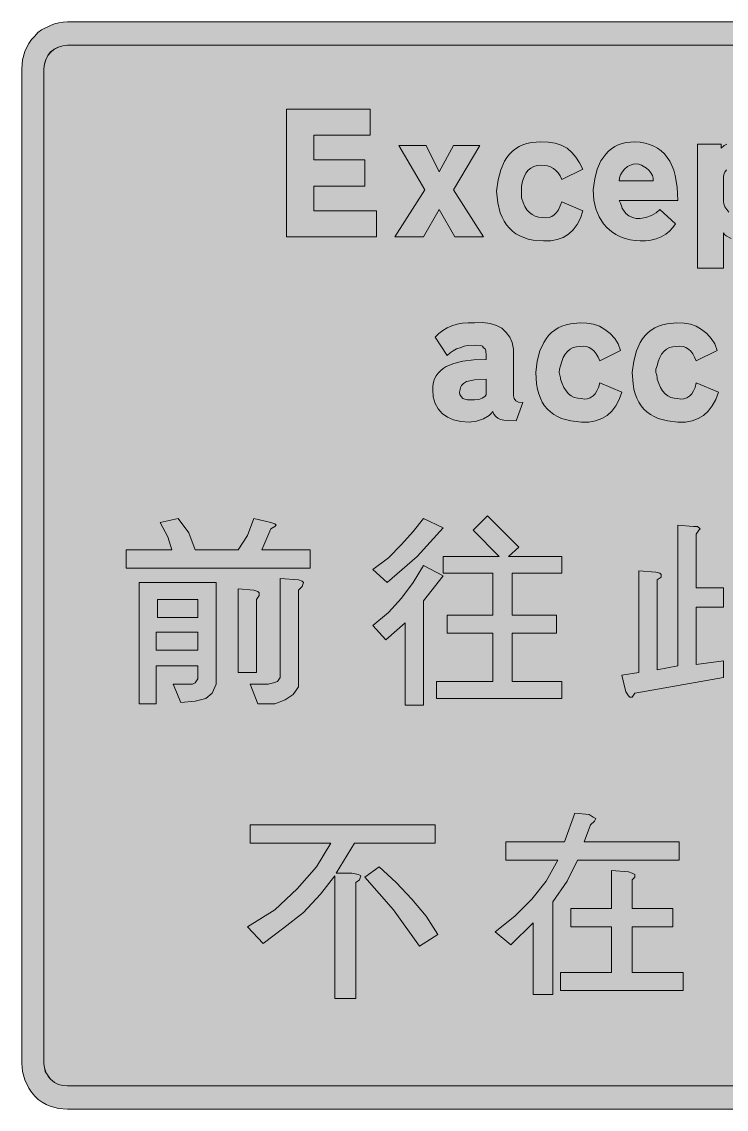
# Model space of a CAD drawing. Header units: metres. Extents: x 125 to 444, y 12 to 262.
# Drawn here: x 124.9 to 286.9, y 11.8 to 262 of the extents above; entities that cross this region are included whole.
import ezdxf

# ---------------------------------------------------------------- set-up
doc = ezdxf.new("R2010")
doc.units = ezdxf.units.M
doc.layers.add('FILL_BLACK_000000', color=7, linetype='Continuous', true_color=0x000000)
doc.layers.add('FILL_WHITE_FFFFFF', color=7, linetype='Continuous', true_color=0xffffff)

msp = doc.modelspace()

# ---------------------------------------------------------------- hatches: boundary and pattern name
at = {"layer": 'FILL_BLACK_000000', "true_color": 0x000000}
h = msp.add_hatch(color=7, dxfattribs=at)
h.dxf.hatch_style = 1
h.paths.add_polyline_path([(434.79, 261.9), (435.69, 261.73), (436.59, 261.45), (437.49, 261.06), (439.51, 260.08), (440.36, 259.46), (441.09, 258.66), (441.93, 257.93), (442.63, 257.08), (443.16, 256.13), (443.49, 255.06), (443.88, 254.16), (444.17, 253.22), (444.33, 252.23), (444.39, 251.16), (444.39, 22.26), (444.21, 20.41), (443.64, 18.51), (443.19, 17.55), (442.62, 16.61), (441.92, 15.67), (441.09, 14.76), (440.36, 14.09), (439.51, 13.48), (438.56, 12.99), (437.49, 12.66), (436.59, 12.27), (435.69, 11.98), (434.79, 11.82), (433.89, 11.76), (135.39, 11.76), (133.37, 11.93), (131.42, 12.47), (130.47, 12.89), (129.57, 13.41), (128.7, 14.03), (127.89, 14.76), (127.16, 15.67), (126.54, 16.61), (125.6, 18.51), (125.06, 20.41), (124.89, 22.26), (124.89, 251.16), (125.06, 253.18), (125.6, 255.13), (126.02, 256.08), (126.54, 256.98), (127.16, 257.85), (127.89, 258.66), (128.62, 259.46), (129.46, 260.08), (131.49, 261.06), (132.44, 261.45), (133.44, 261.73), (134.44, 261.9), (135.39, 261.96), (433.89, 261.96), (434.79, 261.9)])
h.paths.add_polyline_path([(133.28, 256.14), (132.36, 255.64), (131.56, 254.98), (130.91, 254.19), (130.41, 253.27), (130.1, 252.25), (129.99, 251.16), (129.99, 22.26), (130.1, 21.32), (130.4, 20.35), (130.88, 19.43), (131.49, 18.66), (132.39, 17.92), (133.33, 17.46), (134.32, 17.23), (135.39, 17.16), (433.89, 17.16), (434.79, 17.2), (435.69, 17.46), (436.59, 17.95), (437.49, 18.66), (438.23, 19.43), (438.69, 20.35), (438.92, 21.32), (438.99, 22.26), (438.99, 251.16), (438.92, 252.23), (438.69, 253.22), (438.23, 254.16), (437.49, 255.06), (436.59, 255.67), (435.69, 256.15), (434.79, 256.45), (433.89, 256.56), (135.39, 256.56), (134.3, 256.45), (133.28, 256.14)], flags=16)
h = msp.add_hatch(color=7, dxfattribs=at)
h.dxf.hatch_style = 1
h.paths.add_polyline_path([(192.09, 218.46), (206.49, 218.46), (206.49, 212.46), (185.79, 212.46), (185.79, 241.86), (204.99, 241.86), (204.99, 235.86), (192.09, 235.86), (192.09, 230.16), (203.79, 230.16), (203.79, 224.16), (192.09, 224.16), (192.09, 218.46)])
h = msp.add_hatch(color=7, dxfattribs=at)
h.dxf.hatch_style = 1
h.paths.add_polyline_path([(230.19, 233.46), (224.19, 223.26), (231.09, 212.46), (224.49, 212.46), (220.89, 218.76), (217.29, 212.46), (210.69, 212.46), (217.59, 223.26), (211.59, 233.46), (217.89, 233.46), (220.89, 227.46), (224.19, 233.46), (230.19, 233.46)])
h = msp.add_hatch(color=7, dxfattribs=at)
h.dxf.hatch_style = 1
h.paths.add_polyline_path([(245.99, 234.29), (247.52, 234.06), (248.93, 233.6), (250.29, 232.86), (251.36, 231.9), (252.31, 230.8), (253.16, 229.53), (253.89, 228.06), (249.09, 225.66), (248.71, 226.49), (248.26, 227.19), (247.73, 227.76), (247.14, 228.21), (246.49, 228.55), (245.8, 228.78), (244.29, 228.96), (243.43, 228.89), (242.66, 228.67), (241.97, 228.31), (241.37, 227.8), (240.84, 227.13), (240.41, 226.3), (240.06, 225.31), (239.79, 224.16), (239.79, 222.96), (239.79, 221.76), (239.79, 221.46), (240.16, 220.41), (240.58, 219.49), (241.07, 218.72), (241.63, 218.08), (242.25, 217.59), (242.95, 217.24), (243.73, 217.03), (244.59, 216.96), (245.43, 216.84), (246.17, 216.92), (246.78, 217.17), (247.29, 217.56), (247.87, 218.07), (248.3, 218.72), (249.09, 220.56), (253.89, 218.46), (253.34, 216.77), (252.61, 215.31), (251.7, 214.09), (250.63, 213.1), (249.4, 212.35), (248.03, 211.84), (246.52, 211.57), (244.89, 211.56), (242.46, 211.74), (241.36, 211.97), (240.33, 212.29), (239.39, 212.69), (238.52, 213.19), (237.73, 213.77), (237.02, 214.45), (236.38, 215.21), (235.82, 216.06), (235.34, 216.99), (234.93, 218.01), (234.36, 220.32), (234.09, 222.96), (234.44, 225.6), (235.05, 227.91), (235.92, 229.86), (236.45, 230.71), (237.05, 231.47), (237.72, 232.15), (238.45, 232.73), (239.25, 233.23), (240.12, 233.63), (241.06, 233.95), (242.07, 234.18), (244.29, 234.36), (245.99, 234.29)])
h = msp.add_hatch(color=7, dxfattribs=at)
h.dxf.hatch_style = 1
h.paths.add_polyline_path([(262.59, 220.22), (262.89, 219.36), (262.99, 218.96), (263.23, 218.61), (263.79, 217.86), (264.52, 217.29), (265.33, 216.92), (266.19, 216.72), (267.09, 216.66), (268.43, 216.95), (269.68, 217.37), (270.76, 217.97), (271.59, 218.76), (275.19, 215.46), (274.63, 214.59), (273.88, 213.8), (272.97, 213.09), (271.93, 212.5), (270.79, 212.03), (269.58, 211.71), (268.34, 211.54), (267.09, 211.56), (265.95, 211.62), (264.81, 211.79), (263.67, 212.08), (262.55, 212.5), (261.48, 213.04), (260.47, 213.71), (259.53, 214.52), (258.69, 215.46), (257.68, 217.1), (256.93, 218.91), (256.45, 220.94), (256.29, 223.26), (256.64, 225.8), (257.24, 228.03), (258.09, 229.94), (259.18, 231.51), (259.81, 232.17), (260.51, 232.75), (261.26, 233.24), (262.07, 233.64), (262.94, 233.95), (263.87, 234.18), (265.89, 234.36), (267.09, 234.25), (268.21, 234.05), (269.25, 233.75), (270.22, 233.35), (271.11, 232.85), (271.92, 232.25), (272.66, 231.55), (273.31, 230.76), (273.9, 229.87), (274.4, 228.88), (274.82, 227.79), (275.17, 226.6), (275.64, 223.93), (275.79, 220.86), (262.29, 220.86), (262.59, 220.22)])
h.paths.add_polyline_path([(270.09, 225.96), (269.9, 226.62), (269.57, 227.23), (269.12, 227.8), (268.59, 228.28), (267.39, 229), (266.78, 229.19), (266.19, 229.26), (265.51, 229.2), (264.84, 229), (264.17, 228.63), (263.49, 228.06), (262.92, 227.38), (262.55, 226.71), (262.35, 226.03), (262.29, 225.36), (270.09, 225.36), (270.09, 225.96)], flags=16)
h = msp.add_hatch(color=7, dxfattribs=at)
h.dxf.hatch_style = 1
h.paths.add_polyline_path([(300.29, 218.39), (299.9, 217.36), (299.44, 216.39), (298.9, 215.51), (298.29, 214.71), (297.61, 213.99), (296.86, 213.36), (296.04, 212.82), (295.17, 212.38), (294.23, 212.02), (293.24, 211.77), (292.19, 211.61), (291.09, 211.56), (289.5, 211.71), (288.02, 212.12), (286.87, 212.7), (286.5, 213.02), (286.29, 213.36), (286.29, 205.26), (280.29, 205.26), (280.29, 233.76), (285.69, 233.76), (285.69, 232.86), (286.4, 233.46), (287, 233.79), (287.79, 234.06), (289.33, 234.32), (291.09, 234.36), (292.19, 234.31), (293.24, 234.17), (294.23, 233.93), (295.17, 233.6), (296.04, 233.18), (296.86, 232.67), (297.61, 232.07), (298.29, 231.4), (298.9, 230.64), (299.44, 229.8), (299.9, 228.89), (300.29, 227.91), (300.81, 225.72), (300.99, 223.26), (300.81, 220.69), (300.29, 218.39)])
h.paths.add_polyline_path([(292.22, 217.21), (292.89, 217.56), (293.56, 218.06), (294.16, 218.65), (294.66, 219.29), (294.99, 219.96), (294.99, 220.26), (294.99, 220.86), (294.99, 225.36), (294.99, 225.66), (294.99, 226.26), (294.69, 226.56), (294.54, 227.06), (294.13, 227.61), (292.89, 228.66), (292.22, 229.01), (291.58, 229.18), (290.49, 229.26), (290.19, 229.26), (289.42, 229.19), (288.69, 229), (288.03, 228.71), (287.45, 228.32), (286.97, 227.87), (286.6, 227.36), (286.37, 226.82), (286.29, 226.26), (286.29, 220.56), (286.33, 220.07), (286.59, 219.36), (287.49, 218.16), (288.21, 217.59), (288.99, 217.22), (289.77, 217.02), (290.49, 216.96), (291.58, 217.03), (292.22, 217.21)], flags=16)
h = msp.add_hatch(color=7, dxfattribs=at)
h.dxf.hatch_style = 1
h.paths.add_polyline_path([(236.56, 170.2), (235.72, 170.29), (234.99, 170.46), (234.37, 170.74), (233.87, 171.13), (233.47, 171.64), (233.19, 172.26), (232.87, 171.81), (232.39, 171.38), (231.05, 170.61), (229.44, 170.07), (227.79, 169.86), (225.88, 169.99), (224.2, 170.36), (222.76, 170.97), (221.57, 171.81), (220.62, 172.88), (219.94, 174.16), (219.53, 175.66), (219.39, 177.36), (219.44, 178.23), (219.59, 179.03), (219.83, 179.78), (220.17, 180.46), (220.61, 181.09), (221.15, 181.65), (221.78, 182.16), (222.5, 182.61), (224.24, 183.34), (226.35, 183.86), (228.84, 184.16), (231.69, 184.26), (231.69, 185.16), (231.62, 186.28), (231.44, 186.68), (231.09, 186.96), (230.81, 187.31), (230.42, 187.48), (229.29, 187.56), (227.49, 187.48), (226.59, 187.31), (225.69, 186.96), (224.84, 186.68), (224.08, 186.28), (223.37, 185.78), (222.69, 185.16), (219.99, 189.36), (220.82, 190.2), (221.73, 190.93), (222.73, 191.54), (223.81, 192.02), (224.98, 192.38), (226.23, 192.61), (227.57, 192.7), (228.99, 192.66), (230.9, 192.73), (232.59, 192.51), (234.05, 192.07), (235.29, 191.46), (236.3, 190.5), (237.09, 189.4), (237.65, 188.13), (237.99, 186.66), (237.99, 175.86), (238.11, 175.25), (238.48, 174.77), (239.13, 174.47), (240.09, 174.36), (238.59, 170.16), (236.56, 170.2)])
h.paths.add_polyline_path([(225.65, 176.2), (225.9, 175.71), (226.29, 175.26), (226.8, 175.09), (227.42, 175), (228.99, 174.96), (230, 175.06), (230.79, 175.33), (231.35, 175.72), (231.69, 176.16), (231.69, 179.76), (228.99, 179.57), (227.19, 179.16), (226.45, 178.71), (225.99, 178.26), (225.76, 177.81), (225.69, 177.36), (225.57, 176.74), (225.65, 176.2)], flags=16)
h = msp.add_hatch(color=7, dxfattribs=at)
h.dxf.hatch_style = 1
h.paths.add_polyline_path([(254.86, 192.59), (256.36, 192.36), (257.76, 191.9), (258.99, 191.16), (260.23, 190.2), (261.24, 189.1), (262.03, 187.83), (262.59, 186.36), (257.79, 183.96), (257.42, 184.8), (257, 185.53), (256.52, 186.14), (255.99, 186.62), (255.4, 186.98), (254.75, 187.21), (254.05, 187.3), (253.29, 187.26), (252.43, 187.19), (251.66, 186.98), (250.97, 186.63), (250.36, 186.13), (249.84, 185.5), (249.41, 184.73), (249.06, 183.81), (248.79, 182.76), (248.53, 182.01), (248.49, 181.26), (248.79, 180.06), (248.79, 179.76), (249.16, 178.71), (249.58, 177.79), (250.07, 177.02), (250.63, 176.38), (251.25, 175.89), (251.95, 175.54), (252.73, 175.33), (253.59, 175.26), (254.27, 175.14), (254.94, 175.22), (255.62, 175.47), (256.29, 175.86), (256.74, 176.37), (257.15, 177.02), (257.51, 177.84), (257.79, 178.86), (262.89, 176.76), (262.26, 175.07), (261.48, 173.61), (260.55, 172.39), (259.48, 171.4), (258.25, 170.65), (256.86, 170.14), (255.31, 169.87), (253.59, 169.86), (251.16, 170.13), (249.04, 170.71), (248.1, 171.13), (247.24, 171.62), (246.45, 172.2), (245.75, 172.86), (245.13, 173.61), (244.59, 174.44), (244.14, 175.35), (243.76, 176.36), (243.47, 177.45), (243.26, 178.63), (243.09, 181.26), (243.44, 183.9), (244.05, 186.21), (244.92, 188.16), (245.45, 189.01), (246.05, 189.77), (246.72, 190.45), (247.45, 191.03), (248.25, 191.53), (249.12, 191.93), (250.06, 192.25), (251.07, 192.48), (253.29, 192.66), (254.86, 192.59)])
h = msp.add_hatch(color=7, dxfattribs=at)
h.dxf.hatch_style = 1
h.paths.add_polyline_path([(277.18, 192.59), (278.68, 192.36), (280, 191.9), (281.19, 191.16), (282.43, 190.2), (283.44, 189.1), (284.23, 187.83), (284.79, 186.36), (279.99, 183.96), (279.62, 184.8), (279.2, 185.53), (278.72, 186.14), (278.19, 186.62), (277.6, 186.98), (276.95, 187.21), (276.25, 187.3), (275.49, 187.26), (274.63, 187.19), (273.86, 186.98), (273.17, 186.63), (272.57, 186.13), (272.04, 185.5), (271.61, 184.73), (271.26, 183.81), (270.99, 182.76), (270.73, 182.01), (270.69, 181.26), (270.95, 180.66), (270.99, 180.06), (270.99, 179.76), (271.36, 178.71), (271.78, 177.79), (272.27, 177.02), (272.83, 176.38), (273.45, 175.89), (274.15, 175.54), (274.93, 175.33), (275.79, 175.26), (276.47, 175.14), (277.14, 175.22), (277.82, 175.47), (278.49, 175.86), (278.94, 176.37), (279.35, 177.02), (279.71, 177.84), (279.99, 178.86), (285.09, 176.76), (284.46, 175.07), (283.68, 173.61), (282.75, 172.39), (281.68, 171.4), (280.45, 170.65), (279.06, 170.14), (277.51, 169.87), (275.79, 169.86), (273.36, 170.13), (271.24, 170.71), (270.3, 171.13), (269.44, 171.62), (268.65, 172.2), (267.95, 172.86), (267.33, 173.61), (266.79, 174.44), (266.34, 175.35), (265.96, 176.36), (265.67, 177.45), (265.46, 178.63), (265.29, 181.26), (265.64, 183.9), (266.25, 186.21), (267.12, 188.16), (267.65, 189.01), (268.25, 189.77), (268.92, 190.45), (269.65, 191.03), (270.45, 191.53), (271.32, 191.93), (272.26, 192.25), (273.27, 192.48), (275.49, 192.66), (277.18, 192.59)])
h = msp.add_hatch(color=7, dxfattribs=at)
h.dxf.hatch_style = 1
h.paths.add_polyline_path([(158.49, 143.46), (156.69, 146.76), (160.89, 147.66), (163.29, 144.36), (164.79, 140.46), (174.69, 140.46), (176.79, 143.76), (178.29, 147.66), (182.19, 146.76), (183.09, 146.46), (183.39, 146.16), (183.09, 145.86), (182.19, 145.26), (180.09, 140.46), (191.19, 140.46), (191.19, 136.26), (148.89, 136.26), (148.89, 140.46), (159.39, 140.46), (158.49, 143.46)])
h = msp.add_hatch(color=7, dxfattribs=at)
h.dxf.hatch_style = 1
h.paths.add_polyline_path([(215.79, 138.96), (208.89, 132.96), (205.59, 135.96), (209.19, 138.66), (212.19, 141.66), (214.89, 144.66), (217.29, 147.66), (221.79, 145.56), (215.79, 138.96)])
h = msp.add_hatch(color=7, dxfattribs=at)
h.dxf.hatch_style = 1
h.paths.add_polyline_path([(239.19, 141.06), (236.79, 138.96), (249.09, 138.96), (249.09, 135.06), (237.69, 135.06), (237.69, 125.46), (247.89, 125.46), (247.89, 121.26), (237.69, 121.26), (237.69, 110.16), (249.09, 110.16), (249.09, 106.26), (220.29, 106.26), (220.29, 110.16), (233.19, 110.16), (233.19, 121.26), (222.69, 121.26), (222.69, 125.46), (233.19, 125.46), (233.19, 135.06), (221.79, 135.06), (221.79, 138.96), (234.69, 138.96), (228.69, 144.96), (231.99, 148.26), (239.19, 141.06)])
h = msp.add_hatch(color=7, dxfattribs=at)
h.dxf.hatch_style = 1
h.paths.add_polyline_path([(266.79, 112.26), (266.79, 135.66), (270.69, 135.36), (271.59, 135.06), (271.89, 134.76), (271.89, 134.16), (270.99, 133.56), (270.99, 112.86), (275.79, 113.76), (275.79, 146.16), (279.39, 145.86), (280.29, 145.86), (280.89, 145.26), (280.59, 144.96), (279.99, 144.06), (279.99, 131.76), (286.29, 131.76), (286.29, 127.26), (279.99, 127.26), (279.99, 114.06), (286.29, 114.96), (286.29, 111.06), (265.89, 107.46), (265.29, 106.56), (264.69, 106.56), (264.39, 106.86), (263.79, 107.76), (262.89, 111.66), (266.79, 112.26)])
h = msp.add_hatch(color=7, dxfattribs=at)
h.dxf.hatch_style = 1
h.paths.add_polyline_path([(217.29, 128.76), (217.29, 104.76), (213.09, 104.76), (213.09, 123.66), (208.59, 119.76), (205.59, 123.06), (209.19, 126.06), (212.19, 129.36), (214.89, 132.96), (217.29, 136.86), (221.79, 134.46), (217.29, 128.76)])
h = msp.add_hatch(color=7, dxfattribs=at)
h.dxf.hatch_style = 1
h.paths.add_polyline_path([(169.59, 109.56), (168.69, 107.46), (167.19, 106.26), (164.79, 105.66), (161.49, 105.36), (159.69, 109.56), (162.99, 109.56), (164.19, 109.56), (164.79, 109.86), (165.39, 110.76), (165.39, 111.66), (165.39, 113.76), (155.79, 113.76), (155.79, 105.06), (151.89, 105.06), (151.89, 132.96), (169.59, 132.96), (169.59, 112.56), (169.59, 109.56)])
h.paths.add_polyline_path([(155.79, 121.56), (155.79, 117.36), (165.39, 117.36), (165.39, 121.56), (155.79, 121.56)], flags=16)
h.paths.add_polyline_path([(165.39, 129.06), (156.09, 129.06), (156.09, 124.86), (165.39, 124.86), (165.39, 129.06)], flags=16)
h = msp.add_hatch(color=7, dxfattribs=at)
h.dxf.hatch_style = 1
h.paths.add_polyline_path([(188.49, 133.56), (189.39, 133.26), (189.69, 132.96), (189.39, 132.06), (188.49, 131.16), (188.49, 111.66), (188.49, 108.96), (187.29, 107.16), (185.49, 105.96), (183.09, 105.06), (179.19, 105.06), (177.39, 109.56), (181.59, 109.56), (182.79, 109.86), (183.69, 110.16), (184.29, 111.06), (184.29, 112.26), (184.29, 133.86), (188.49, 133.56)])
h = msp.add_hatch(color=7, dxfattribs=at)
h.dxf.hatch_style = 1
h.paths.add_polyline_path([(178.29, 131.16), (179.19, 130.86), (179.49, 130.56), (179.49, 129.96), (178.89, 129.06), (178.89, 112.26), (174.69, 112.26), (174.69, 131.46), (178.29, 131.16)])
h = msp.add_hatch(color=7, dxfattribs=at)
h.dxf.hatch_style = 1
h.paths.add_polyline_path([(236.19, 73.26), (249.69, 73.26), (252.09, 79.86), (255.39, 79.56), (256.29, 78.96), (256.89, 78.66), (256.59, 78.06), (255.69, 77.16), (254.19, 73.26), (276.09, 73.26), (276.09, 69.06), (252.69, 69.06), (250.29, 64.26), (246.99, 59.46), (246.99, 38.16), (242.49, 38.16), (242.49, 54.66), (237.39, 49.56), (233.79, 52.56), (238.29, 56.16), (242.19, 60.06), (245.49, 64.26), (248.19, 69.06), (236.19, 69.06), (236.19, 73.26)])
h = msp.add_hatch(color=7, dxfattribs=at)
h.dxf.hatch_style = 1
h.paths.add_polyline_path([(219.99, 77.16), (219.99, 72.96), (201.39, 72.96), (197.19, 66.06), (200.79, 66.06), (202.29, 65.76), (202.89, 65.46), (202.59, 64.56), (201.69, 63.96), (201.69, 37.26), (196.89, 37.26), (196.89, 65.46), (193.59, 61.26), (189.69, 57.06), (185.19, 53.46), (180.39, 49.86), (176.79, 53.76), (183.09, 57.66), (188.19, 62.46), (192.69, 67.56), (195.99, 72.96), (177.39, 72.96), (177.39, 77.16), (219.99, 77.16)])
h = msp.add_hatch(color=7, dxfattribs=at)
h.dxf.hatch_style = 1
h.paths.add_polyline_path([(210.39, 57.66), (203.79, 65.16), (207.09, 67.56), (210.99, 63.96), (214.59, 60.06), (217.89, 56.16), (220.59, 51.96), (216.39, 49.26), (210.39, 57.66)])
h = msp.add_hatch(color=7, dxfattribs=at)
h.dxf.hatch_style = 1
h.paths.add_polyline_path([(251.19, 57.96), (260.49, 57.96), (260.49, 66.66), (264.39, 66.36), (265.29, 66.06), (265.89, 65.76), (265.89, 65.16), (265.29, 64.56), (265.29, 57.96), (274.59, 57.96), (274.59, 53.76), (265.29, 53.76), (265.29, 43.26), (276.99, 43.26), (276.99, 39.06), (248.79, 39.06), (248.79, 43.26), (260.49, 43.26), (260.49, 53.76), (251.19, 53.76), (251.19, 57.96)])
at = {"layer": 'FILL_WHITE_FFFFFF', "true_color": 0xffffff}
h = msp.add_hatch(color=7, dxfattribs=at)
h.dxf.hatch_style = 1
h.paths.add_polyline_path([(433.89, 256.56), (434.79, 256.45), (435.69, 256.15), (436.59, 255.67), (437.49, 255.06), (438.23, 254.16), (438.69, 253.22), (438.92, 252.23), (438.99, 251.16), (438.99, 22.26), (438.95, 21.36), (438.69, 20.46), (438.2, 19.56), (437.49, 18.66), (436.59, 17.95), (435.69, 17.46), (434.79, 17.2), (433.89, 17.16), (135.39, 17.16), (134.32, 17.23), (133.33, 17.46), (132.39, 17.92), (131.49, 18.66), (130.29, 20.46), (129.99, 22.26), (129.99, 251.16), (130.1, 252.23), (130.4, 253.22), (130.88, 254.16), (131.49, 255.06), (132.39, 255.67), (133.33, 256.15), (134.32, 256.45), (135.39, 256.56), (433.89, 256.56)])

# ---------------------------------------------------------------- linework, layer by layer
at = {"layer": 'FILL_BLACK_000000', "lineweight": 0, "true_color": 0x000000}
for points in [[(433.89, 11.76), (135.39, 11.76), (133.37, 11.93), (131.42, 12.47), (130.47, 12.89), (129.57, 13.41), (128.7, 14.03), (127.89, 14.76), (127.16, 15.67), (126.54, 16.61), (125.6, 18.51), (125.06, 20.41), (124.89, 22.26), (124.89, 251.16), (125.06, 253.18), (125.6, 255.13), (126.02, 256.08), (126.54, 256.98), (127.16, 257.85), (127.89, 258.66), (128.62, 259.46), (129.46, 260.08), (131.49, 261.06), (132.44, 261.45), (133.44, 261.73), (134.44, 261.9), (135.39, 261.96), (433.89, 261.96)], [(433.89, 256.56), (135.39, 256.56), (134.3, 256.45), (133.28, 256.14), (132.36, 255.64), (131.56, 254.98), (130.91, 254.19), (130.41, 253.27), (130.1, 252.25), (129.99, 251.16), (129.99, 22.26), (130.1, 21.32), (130.4, 20.35), (130.88, 19.43), (131.49, 18.66), (132.39, 17.92), (133.33, 17.46), (134.32, 17.23), (135.39, 17.16), (433.89, 17.16)], [(288.02, 212.12), (286.87, 212.7), (286.5, 213.02), (286.29, 213.36), (286.29, 205.26), (280.29, 205.26), (280.29, 233.76), (285.69, 233.76), (285.69, 232.86), (286.4, 233.46), (287, 233.79)], [(286.97, 227.87), (286.6, 227.36), (286.37, 226.82), (286.29, 226.26), (286.29, 220.56), (286.33, 220.07), (286.59, 219.36), (287.49, 218.16)]]:
    msp.add_lwpolyline(points, dxfattribs=at)
for points in [[(192.09, 218.46), (206.49, 218.46), (206.49, 212.46), (185.79, 212.46), (185.79, 241.86), (204.99, 241.86), (204.99, 235.86), (192.09, 235.86), (192.09, 230.16), (203.79, 230.16), (203.79, 224.16), (192.09, 224.16)], [(230.19, 233.46), (224.19, 223.26), (231.09, 212.46), (224.49, 212.46), (220.89, 218.76), (217.29, 212.46), (210.69, 212.46), (217.59, 223.26), (211.59, 233.46), (217.89, 233.46), (220.89, 227.46), (224.19, 233.46)], [(245.99, 234.29), (247.52, 234.06), (248.93, 233.6), (250.29, 232.86), (251.36, 231.9), (252.31, 230.8), (253.16, 229.53), (253.89, 228.06), (249.09, 225.66), (248.71, 226.49), (248.26, 227.19), (247.73, 227.76), (247.14, 228.21), (246.49, 228.55), (245.8, 228.78), (244.29, 228.96), (243.43, 228.89), (242.66, 228.67), (241.97, 228.31), (241.37, 227.8), (240.84, 227.13), (240.41, 226.3), (240.06, 225.31), (239.79, 224.16), (239.79, 222.96), (239.79, 221.76), (239.79, 221.46), (240.16, 220.41), (240.58, 219.49), (241.07, 218.72), (241.63, 218.08), (242.25, 217.59), (242.95, 217.24), (243.73, 217.03), (244.59, 216.96), (245.43, 216.84), (246.17, 216.92), (246.78, 217.17), (247.29, 217.56), (247.87, 218.07), (248.3, 218.72), (249.09, 220.56), (253.89, 218.46), (253.34, 216.77), (252.61, 215.31), (251.7, 214.09), (250.63, 213.1), (249.4, 212.35), (248.03, 211.84), (246.52, 211.57), (244.89, 211.56), (242.46, 211.74), (241.36, 211.97), (240.33, 212.29), (239.39, 212.69), (238.52, 213.19), (237.73, 213.77), (237.02, 214.45), (236.38, 215.21), (235.82, 216.06), (235.34, 216.99), (234.93, 218.01), (234.36, 220.32), (234.09, 222.96), (234.44, 225.6), (235.05, 227.91), (235.92, 229.86), (236.45, 230.71), (237.05, 231.47), (237.72, 232.15), (238.45, 232.73), (239.25, 233.23), (240.12, 233.63), (241.06, 233.95), (242.07, 234.18), (244.29, 234.36)], [(262.59, 220.22), (262.89, 219.36), (262.99, 218.96), (263.23, 218.61), (263.79, 217.86), (264.52, 217.29), (265.33, 216.92), (266.19, 216.72), (267.09, 216.66), (268.43, 216.95), (269.68, 217.37), (270.76, 217.97), (271.59, 218.76), (275.19, 215.46), (274.63, 214.59), (273.88, 213.8), (272.97, 213.09), (271.93, 212.5), (270.79, 212.03), (269.58, 211.71), (268.34, 211.54), (267.09, 211.56), (265.95, 211.62), (264.81, 211.79), (263.67, 212.08), (262.55, 212.5), (261.48, 213.04), (260.47, 213.71), (259.53, 214.52), (258.69, 215.46), (257.68, 217.1), (256.93, 218.91), (256.45, 220.94), (256.29, 223.26), (256.64, 225.8), (257.24, 228.03), (258.09, 229.94), (259.18, 231.51), (259.81, 232.17), (260.51, 232.75), (261.26, 233.24), (262.07, 233.64), (262.94, 233.95), (263.87, 234.18), (265.89, 234.36), (267.09, 234.25), (268.21, 234.05), (269.25, 233.75), (270.22, 233.35), (271.11, 232.85), (271.92, 232.25), (272.66, 231.55), (273.31, 230.76), (273.9, 229.87), (274.4, 228.88), (274.82, 227.79), (275.17, 226.6), (275.64, 223.93), (275.79, 220.86), (262.29, 220.86)], [(270.09, 225.96), (269.9, 226.62), (269.57, 227.23), (269.12, 227.8), (268.59, 228.28), (267.39, 229), (266.78, 229.19), (266.19, 229.26), (265.51, 229.2), (264.84, 229), (264.17, 228.63), (263.49, 228.06), (262.92, 227.38), (262.55, 226.71), (262.35, 226.03), (262.29, 225.36), (270.09, 225.36)], [(236.56, 170.2), (235.72, 170.29), (234.99, 170.46), (234.37, 170.74), (233.87, 171.13), (233.47, 171.64), (233.19, 172.26), (232.87, 171.81), (232.39, 171.38), (231.05, 170.61), (229.44, 170.07), (227.79, 169.86), (225.88, 169.99), (224.2, 170.36), (222.76, 170.97), (221.57, 171.81), (220.62, 172.88), (219.94, 174.16), (219.53, 175.66), (219.39, 177.36), (219.44, 178.23), (219.59, 179.03), (219.83, 179.78), (220.17, 180.46), (220.61, 181.09), (221.15, 181.65), (221.78, 182.16), (222.5, 182.61), (224.24, 183.34), (226.35, 183.86), (228.84, 184.16), (231.69, 184.26), (231.69, 185.16), (231.62, 186.28), (231.44, 186.68), (231.09, 186.96), (230.81, 187.31), (230.42, 187.48), (229.29, 187.56), (227.49, 187.48), (226.59, 187.31), (225.69, 186.96), (224.84, 186.68), (224.08, 186.28), (223.37, 185.78), (222.69, 185.16), (219.99, 189.36), (220.82, 190.2), (221.73, 190.93), (222.73, 191.54), (223.81, 192.02), (224.98, 192.38), (226.23, 192.61), (227.57, 192.7), (228.99, 192.66), (230.9, 192.73), (232.59, 192.51), (234.05, 192.07), (235.29, 191.46), (236.3, 190.5), (237.09, 189.4), (237.65, 188.13), (237.99, 186.66), (237.99, 175.86), (238.11, 175.25), (238.48, 174.77), (239.13, 174.47), (240.09, 174.36), (238.59, 170.16)], [(254.86, 192.59), (256.36, 192.36), (257.76, 191.9), (258.99, 191.16), (260.23, 190.2), (261.24, 189.1), (262.03, 187.83), (262.59, 186.36), (257.79, 183.96), (257.42, 184.8), (257, 185.53), (256.52, 186.14), (255.99, 186.62), (255.4, 186.98), (254.75, 187.21), (254.05, 187.3), (253.29, 187.26), (252.43, 187.19), (251.66, 186.98), (250.97, 186.63), (250.36, 186.13), (249.84, 185.5), (249.41, 184.73), (249.06, 183.81), (248.79, 182.76), (248.53, 182.01), (248.49, 181.26), (248.79, 180.06), (248.79, 179.76), (249.16, 178.71), (249.58, 177.79), (250.07, 177.02), (250.63, 176.38), (251.25, 175.89), (251.95, 175.54), (252.73, 175.33), (253.59, 175.26), (254.27, 175.14), (254.94, 175.22), (255.62, 175.47), (256.29, 175.86), (256.74, 176.37), (257.15, 177.02), (257.51, 177.84), (257.79, 178.86), (262.89, 176.76), (262.26, 175.07), (261.48, 173.61), (260.55, 172.39), (259.48, 171.4), (258.25, 170.65), (256.86, 170.14), (255.31, 169.87), (253.59, 169.86), (251.16, 170.13), (249.04, 170.71), (248.1, 171.13), (247.24, 171.62), (246.45, 172.2), (245.75, 172.86), (245.13, 173.61), (244.59, 174.44), (244.14, 175.35), (243.76, 176.36), (243.47, 177.45), (243.26, 178.63), (243.09, 181.26), (243.44, 183.9), (244.05, 186.21), (244.92, 188.16), (245.45, 189.01), (246.05, 189.77), (246.72, 190.45), (247.45, 191.03), (248.25, 191.53), (249.12, 191.93), (250.06, 192.25), (251.07, 192.48), (253.29, 192.66)], [(277.18, 192.59), (278.68, 192.36), (280, 191.9), (281.19, 191.16), (282.43, 190.2), (283.44, 189.1), (284.23, 187.83), (284.79, 186.36), (279.99, 183.96), (279.62, 184.8), (279.2, 185.53), (278.72, 186.14), (278.19, 186.62), (277.6, 186.98), (276.95, 187.21), (276.25, 187.3), (275.49, 187.26), (274.63, 187.19), (273.86, 186.98), (273.17, 186.63), (272.57, 186.13), (272.04, 185.5), (271.61, 184.73), (271.26, 183.81), (270.99, 182.76), (270.73, 182.01), (270.69, 181.26), (270.95, 180.66), (270.99, 180.06), (270.99, 179.76), (271.36, 178.71), (271.78, 177.79), (272.27, 177.02), (272.83, 176.38), (273.45, 175.89), (274.15, 175.54), (274.93, 175.33), (275.79, 175.26), (276.47, 175.14), (277.14, 175.22), (277.82, 175.47), (278.49, 175.86), (278.94, 176.37), (279.35, 177.02), (279.71, 177.84), (279.99, 178.86), (285.09, 176.76), (284.46, 175.07), (283.68, 173.61), (282.75, 172.39), (281.68, 171.4), (280.45, 170.65), (279.06, 170.14), (277.51, 169.87), (275.79, 169.86), (273.36, 170.13), (271.24, 170.71), (270.3, 171.13), (269.44, 171.62), (268.65, 172.2), (267.95, 172.86), (267.33, 173.61), (266.79, 174.44), (266.34, 175.35), (265.96, 176.36), (265.67, 177.45), (265.46, 178.63), (265.29, 181.26), (265.64, 183.9), (266.25, 186.21), (267.12, 188.16), (267.65, 189.01), (268.25, 189.77), (268.92, 190.45), (269.65, 191.03), (270.45, 191.53), (271.32, 191.93), (272.26, 192.25), (273.27, 192.48), (275.49, 192.66)], [(225.65, 176.2), (225.9, 175.71), (226.29, 175.26), (226.8, 175.09), (227.42, 175), (228.99, 174.96), (230, 175.06), (230.79, 175.33), (231.35, 175.72), (231.69, 176.16), (231.69, 179.76), (228.99, 179.57), (227.19, 179.16), (226.45, 178.71), (225.99, 178.26), (225.76, 177.81), (225.69, 177.36), (225.57, 176.74)], [(158.49, 143.46), (156.69, 146.76), (160.89, 147.66), (163.29, 144.36), (164.79, 140.46), (174.69, 140.46), (176.79, 143.76), (178.29, 147.66), (182.19, 146.76), (183.09, 146.46), (183.39, 146.16), (183.09, 145.86), (182.19, 145.26), (180.09, 140.46), (191.19, 140.46), (191.19, 136.26), (148.89, 136.26), (148.89, 140.46), (159.39, 140.46)], [(215.79, 138.96), (208.89, 132.96), (205.59, 135.96), (209.19, 138.66), (212.19, 141.66), (214.89, 144.66), (217.29, 147.66), (221.79, 145.56)], [(239.19, 141.06), (236.79, 138.96), (249.09, 138.96), (249.09, 135.06), (237.69, 135.06), (237.69, 125.46), (247.89, 125.46), (247.89, 121.26), (237.69, 121.26), (237.69, 110.16), (249.09, 110.16), (249.09, 106.26), (220.29, 106.26), (220.29, 110.16), (233.19, 110.16), (233.19, 121.26), (222.69, 121.26), (222.69, 125.46), (233.19, 125.46), (233.19, 135.06), (221.79, 135.06), (221.79, 138.96), (234.69, 138.96), (228.69, 144.96), (231.99, 148.26)], [(266.79, 112.26), (266.79, 135.66), (270.69, 135.36), (271.59, 135.06), (271.89, 134.76), (271.89, 134.16), (270.99, 133.56), (270.99, 112.86), (275.79, 113.76), (275.79, 146.16), (279.39, 145.86), (280.29, 145.86), (280.89, 145.26), (280.59, 144.96), (279.99, 144.06), (279.99, 131.76), (286.29, 131.76), (286.29, 127.26), (279.99, 127.26), (279.99, 114.06), (286.29, 114.96), (286.29, 111.06), (265.89, 107.46), (265.29, 106.56), (264.69, 106.56), (264.39, 106.86), (263.79, 107.76), (262.89, 111.66)], [(217.29, 128.76), (217.29, 104.76), (213.09, 104.76), (213.09, 123.66), (208.59, 119.76), (205.59, 123.06), (209.19, 126.06), (212.19, 129.36), (214.89, 132.96), (217.29, 136.86), (221.79, 134.46)], [(169.59, 109.56), (168.69, 107.46), (167.19, 106.26), (164.79, 105.66), (161.49, 105.36), (159.69, 109.56), (162.99, 109.56), (164.19, 109.56), (164.79, 109.86), (165.39, 110.76), (165.39, 111.66), (165.39, 113.76), (155.79, 113.76), (155.79, 105.06), (151.89, 105.06), (151.89, 132.96), (169.59, 132.96), (169.59, 112.56)], [(188.49, 133.56), (189.39, 133.26), (189.69, 132.96), (189.39, 132.06), (188.49, 131.16), (188.49, 111.66), (188.49, 108.96), (187.29, 107.16), (185.49, 105.96), (183.09, 105.06), (179.19, 105.06), (177.39, 109.56), (181.59, 109.56), (182.79, 109.86), (183.69, 110.16), (184.29, 111.06), (184.29, 112.26), (184.29, 133.86)], [(178.29, 131.16), (179.19, 130.86), (179.49, 130.56), (179.49, 129.96), (178.89, 129.06), (178.89, 112.26), (174.69, 112.26), (174.69, 131.46)], [(165.39, 129.06), (156.09, 129.06), (156.09, 124.86), (165.39, 124.86)], [(155.79, 121.56), (155.79, 117.36), (165.39, 117.36), (165.39, 121.56)], [(236.19, 73.26), (249.69, 73.26), (252.09, 79.86), (255.39, 79.56), (256.29, 78.96), (256.89, 78.66), (256.59, 78.06), (255.69, 77.16), (254.19, 73.26), (276.09, 73.26), (276.09, 69.06), (252.69, 69.06), (250.29, 64.26), (246.99, 59.46), (246.99, 38.16), (242.49, 38.16), (242.49, 54.66), (237.39, 49.56), (233.79, 52.56), (238.29, 56.16), (242.19, 60.06), (245.49, 64.26), (248.19, 69.06), (236.19, 69.06)], [(219.99, 77.16), (219.99, 72.96), (201.39, 72.96), (197.19, 66.06), (200.79, 66.06), (202.29, 65.76), (202.89, 65.46), (202.59, 64.56), (201.69, 63.96), (201.69, 37.26), (196.89, 37.26), (196.89, 65.46), (193.59, 61.26), (189.69, 57.06), (185.19, 53.46), (180.39, 49.86), (176.79, 53.76), (183.09, 57.66), (188.19, 62.46), (192.69, 67.56), (195.99, 72.96), (177.39, 72.96), (177.39, 77.16)], [(210.39, 57.66), (203.79, 65.16), (207.09, 67.56), (210.99, 63.96), (214.59, 60.06), (217.89, 56.16), (220.59, 51.96), (216.39, 49.26)], [(251.19, 57.96), (260.49, 57.96), (260.49, 66.66), (264.39, 66.36), (265.29, 66.06), (265.89, 65.76), (265.89, 65.16), (265.29, 64.56), (265.29, 57.96), (274.59, 57.96), (274.59, 53.76), (265.29, 53.76), (265.29, 43.26), (276.99, 43.26), (276.99, 39.06), (248.79, 39.06), (248.79, 43.26), (260.49, 43.26), (260.49, 53.76), (251.19, 53.76)]]:
    msp.add_lwpolyline(points, close=True, dxfattribs=at)
at = {"layer": 'FILL_WHITE_FFFFFF', "lineweight": 0, "true_color": 0xffffff}
msp.add_lwpolyline([(433.89, 17.16), (135.39, 17.16), (134.32, 17.23), (133.33, 17.46), (132.39, 17.92), (131.49, 18.66), (130.29, 20.46), (129.99, 22.26), (129.99, 251.16), (130.1, 252.23), (130.4, 253.22), (130.88, 254.16), (131.49, 255.06), (132.39, 255.67), (133.33, 256.15), (134.32, 256.45), (135.39, 256.56), (433.89, 256.56)], dxfattribs=at)

doc.saveas('drawing.dxf')
